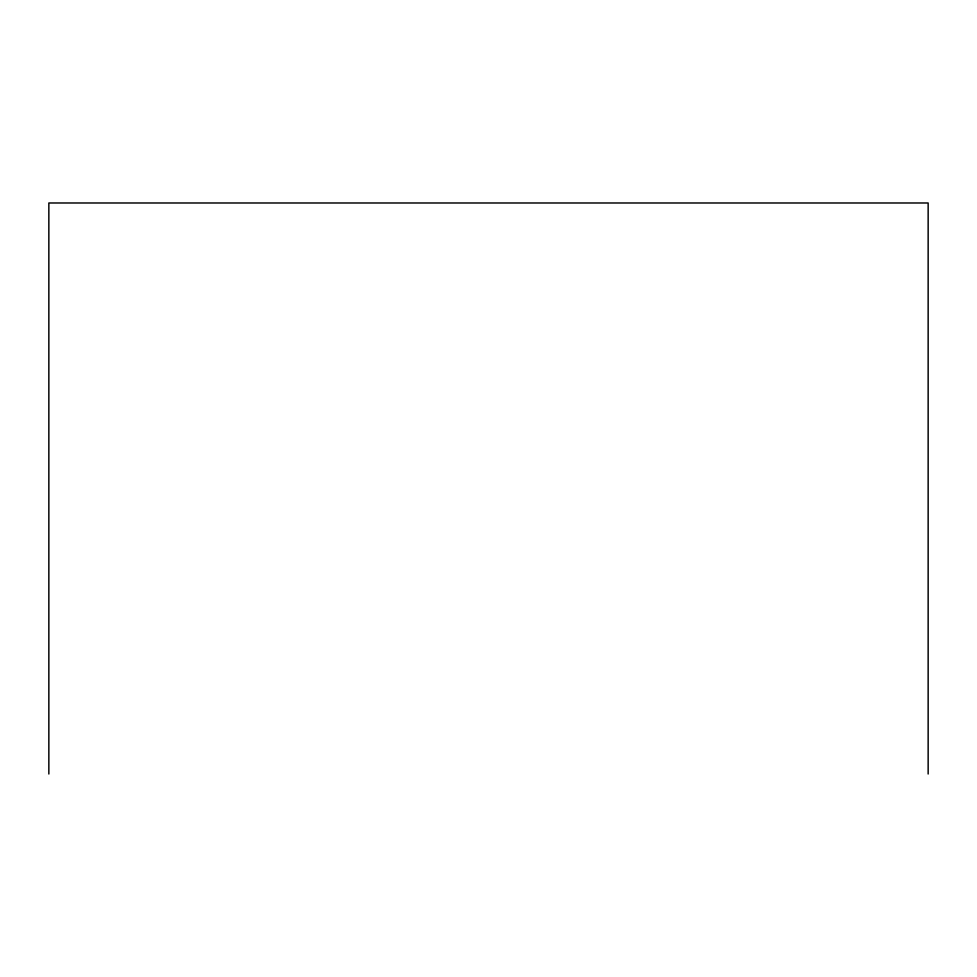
<?xml version="1.0" encoding="UTF-8"?>
<svg xmlns="http://www.w3.org/2000/svg" width="977" height="977" viewBox="0 0 977 977"><rect width="100%" height="100%" fill="white"/><g stroke="black" fill="none" stroke-linecap="round" stroke-linejoin="round"><path stroke-width="1.47" d="M928.15 774.016L928.15 202.984L48.85 202.984L48.85 774.016"/></g></svg>
